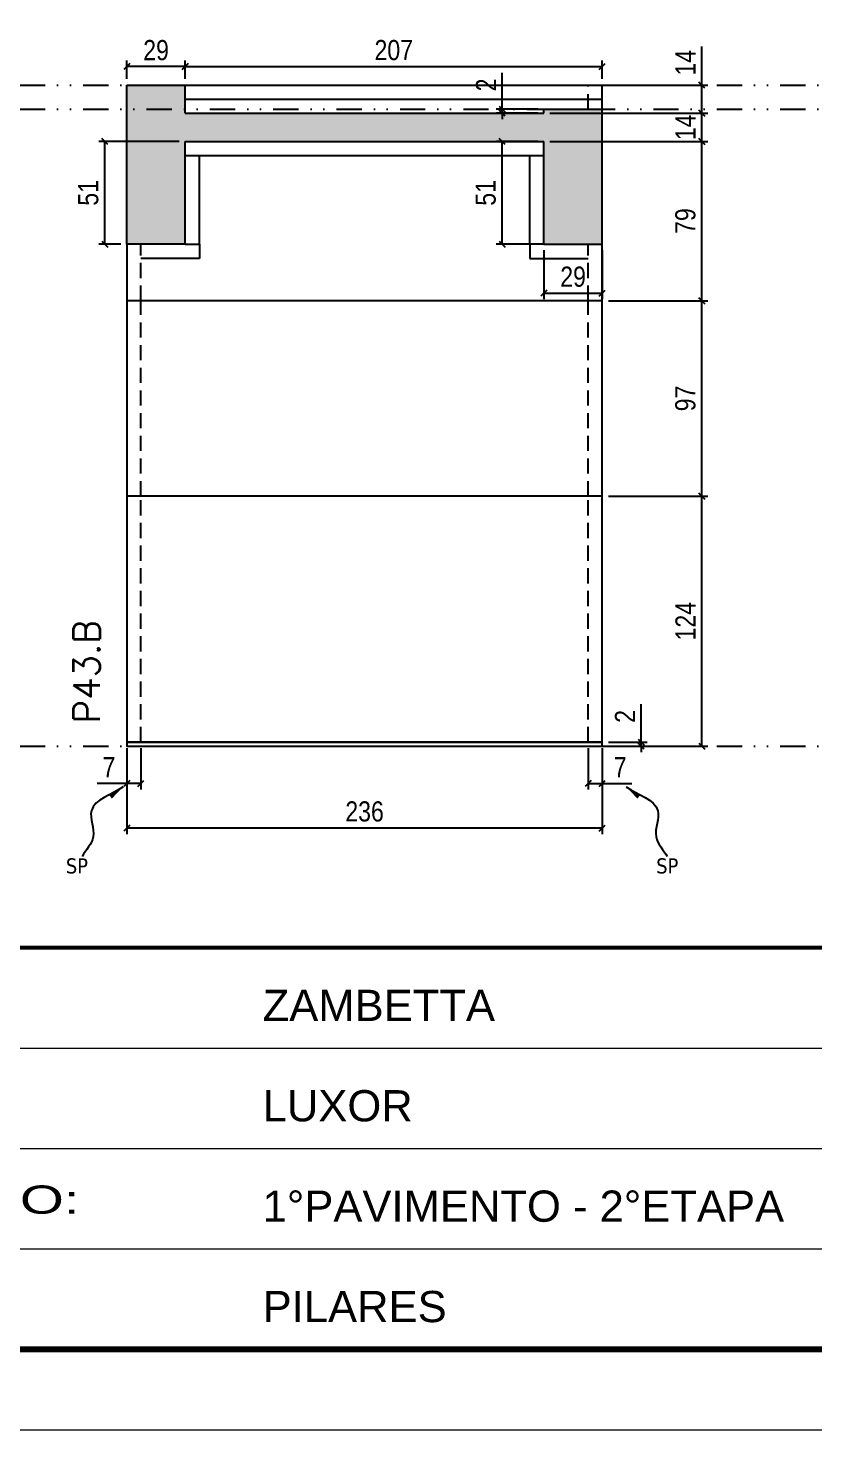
# Model space of a CAD drawing. Extents: x 14400 to 20667, y -21631 to 6985.
# Drawn here: x 19764 to 20154, y 1340 to 2036 of the extents above; entities that cross this region are included whole.
import ezdxf

# ---------------------------------------------------------------- set-up
doc = ezdxf.new("R2010")
doc.units = 0
for name, pattern in [('CONTINUO', [0]), ('DASHED', [0.75, 0.5, -0.25]), ('DIVIDE2', [0.625, 0.25, -0.125, 0, -0.125, 0, -0.125]), ('HIDDEN', [0.375, 0.25, -0.125])]:
    doc.linetypes.add(name, pattern=pattern)
for name, color, linetype in [('COTA', 241, 'Continuous'), ('Nível', 160, 'Continuous'), ('Painéis', 200, 'Continuous'), ('SARR_2.2x7', 40, 'Continuous'), ('texto', 7, 'Continuous')]:
    doc.layers.add(name, color=color, linetype=linetype)
for name, color, linetype, lineweight in [('Folhas', 255, 'Continuous', 9), ('SARRAFO DE PRESSAO', 251, 'DASHED', 9), ('Texto Seção', 7, 'Continuous', 15)]:
    doc.layers.add(name, color=color, linetype=linetype, lineweight=lineweight)
doc.styles.add('ARIAL', font='arial.ttf')
doc.styles.add('COTA TECNICA', font='techl___.ttf', dxfattribs={"height": 10})
doc.styles.add('COTA TECNICA-50', font='techl___.ttf', dxfattribs={"height": 10})
doc.styles.add('REGUA-120', font='ROMANS.shx', dxfattribs={"height": 15})
doc.styles.get("Standard").update_dxf_attribs({"font": 'arial.ttf'})
doc.styles.add('Tecnologia', font='')
doc.styles.get('Tecnologia').set_extended_font_data('Forgotten Futurist')
doc.dimstyles.new('COTA PAINEL-50', dxfattribs={"dimtxt": 10, "dimasz": 3, "dimexe": 3, "dimexo": 3, "dimgap": 3, "dimtad": 1, "dimdec": 1, "dimzin": 12, "dimdsep": 46, "dimtxsty": 'COTA TECNICA-50', "dimblk1": 'OBLIQUE', "dimblk2": 'OBLIQUE', "dimsah": 1, "dimcen": 0.9, "dimclrd": 4, "dimclre": 4, "dimclrt": 240, "dimadec": 1, "dimazin": 3, "dimtfac": 1, "dimtdec": 1, "dimtmove": 0, "dimatfit": 3, "dimfxl": 1, "dimtolj": 1, "dimtzin": 12, "dimarcsym": 0})
doc.dimstyles.new('PAINEL', dxfattribs={"dimtxt": 10, "dimasz": 3, "dimexe": 3, "dimexo": 3, "dimgap": 3, "dimtad": 1, "dimdec": 1, "dimzin": 12, "dimdsep": 46, "dimtxsty": 'COTA TECNICA', "dimblk1": 'OBLIQUE', "dimblk2": 'OBLIQUE', "dimsah": 1, "dimcen": 0.9, "dimclrd": 4, "dimclre": 4, "dimclrt": 240, "dimadec": 1, "dimazin": 3, "dimtfac": 1, "dimtdec": 1, "dimtmove": 0, "dimatfit": 3, "dimfxl": 1, "dimtolj": 1, "dimtzin": 12, "dimarcsym": 0})
doc.dimstyles.get("Standard").update_dxf_attribs({"dimtxt": 0.18, "dimasz": 0.18, "dimexe": 0.18, "dimexo": 0.0625, "dimgap": 0.09, "dimtad": 0, "dimtih": 1, "dimtoh": 1, "dimdec": 4, "dimzin": 0, "dimdsep": 46, "dimtxsty": 'Standard', "dimcen": 0.09, "dimadec": 0, "dimazin": 0, "dimtfac": 1, "dimtdec": 4, "dimtofl": 0, "dimtmove": 0, "dimatfit": 3, "dimfxl": 1, "dimtolj": 1, "dimtzin": 0, "dimarcsym": 0})

# ---------------------------------------------------------------- blocks, each defined once
blk = doc.blocks.new('9999999999')
at = {"color": 30, "linetype": 'CONTINUO'}
for p, q in [((98564.56, 34379.64), (99583.98, 34379.64)), ((98564.56, 34329.83), (99487.98, 34329.83)), ((98564.56, 34280.02), (99487.98, 34280.02))]:
    blk.add_line(p, q, dxfattribs=at)
at = {"color": 30, "linetype": 'CONTINUO', "const_width": 2}
blk.add_lwpolyline([(99583.98, 34230.21), (99583.98, 34414.45, 0.414214), (99568.98, 34429.45), (98228.98, 34429.45, 0.414214), (98213.98, 34414.45), (98213.98, 34245.21, 0.414214), (98228.98, 34230.21), (99583.98, 34230.21)], format="xyb", dxfattribs=at)
at = {"layer": 'Folhas'}
blk.add_lwpolyline([(98138.98, 34190.21), (99623.98, 34190.21), (99623.98, 35240.21), (98138.98, 35240.21)], close=True, dxfattribs=at)
at = {"layer": 'Folhas', "color": 30, "const_width": 3}
blk.add_lwpolyline([(98213.98, 34230.21), (99583.98, 34230.21), (99583.98, 35200.21), (98213.98, 35200.21)], close=True, dxfattribs=at)
at = {"color": 7, "linetype": 'Continuous', "ltscale": 5, "style": 'ARIAL'}
for s, height, p in [('ZAMBETTA', 15.483, (98837.68, 34393.13)), ('LUXOR', 15.483, (98837.68, 34343.32)), ('1°PAVIMENTO - 2°ETAPA', 15.4829, (98837.68, 34293.51)), ('PILARES', 15.483, (98837.68, 34243.7))]:
    blk.add_text(s, height=height, dxfattribs=at).set_placement(p)
at = {"layer": 'Folhas', "color": 7, "style": 'Tecnologia', "width": 1.5}
blk.add_text('PAVIMENTO:', height=14, dxfattribs=at).set_placement((98573.65, 34297.5))
blk = doc.blocks.new('_Oblique')
at = {"color": 0, "linetype": 'ByBlock', "lineweight": -2}
blk.add_line((-0.5, -0.5), (0.5, 0.5), dxfattribs=at)
blk = doc.blocks.new('*D1120')
at = {"layer": 'COTA', "color": 4, "lineweight": -2, "transparency": 16777216}
for p, q in [((19813.27, 1678.71), (19813.27, 1636.03)), ((20049.27, 1678.71), (20049.27, 1636.03)), ((20049.27, 1639.03), (19813.27, 1639.03))]:
    blk.add_line(p, q, dxfattribs=at)
at = {"layer": 'Defpoints', "color": 0, "transparency": 16777216}
for p in [(19813.27, 1681.71), (20049.27, 1681.71), (19813.27, 1639.03)]:
    blk.add_point(p, dxfattribs=at)
at = {"layer": 'COTA', "color": 4, "lineweight": -2, "transparency": 16777216, "xscale": 3, "yscale": 3, "zscale": 3, "rotation": 180}
blk.add_blockref('_Oblique', (19813.27, 1639.03), dxfattribs=at)
at = {"layer": 'COTA', "color": 4, "lineweight": -2, "transparency": 16777216, "xscale": 3, "yscale": 3, "zscale": 3}
blk.add_blockref('_Oblique', (20049.27, 1639.03), dxfattribs=at)
at = {"layer": 'COTA', "color": 240, "transparency": 16777216, "insert": (19931.27, 1647.25), "char_height": 10, "attachment_point": 5, "style": 'COTA TECNICA'}
blk.add_mtext('\\A1;236', dxfattribs=at)
blk = doc.blocks.new('*D1121')
at = {"layer": 'COTA', "color": 4, "lineweight": -2, "transparency": 16777216}
for p, q in [((20042.27, 1678.71), (20042.27, 1658.2)), ((20049.27, 1676.71), (20049.27, 1658.2)), ((20042.27, 1661.2), (20049.27, 1661.2)), ((20049.27, 1661.2), (20064, 1661.2))]:
    blk.add_line(p, q, dxfattribs=at)
at = {"layer": 'Defpoints', "color": 0, "transparency": 16777216}
for p in [(20042.27, 1681.71), (20049.27, 1679.71), (20049.27, 1661.2)]:
    blk.add_point(p, dxfattribs=at)
at = {"layer": 'COTA', "color": 4, "lineweight": -2, "transparency": 16777216, "xscale": 3, "yscale": 3, "zscale": 3, "rotation": 180}
blk.add_blockref('_Oblique', (20042.27, 1661.2), dxfattribs=at)
at = {"layer": 'COTA', "color": 4, "lineweight": -2, "transparency": 16777216, "xscale": 3, "yscale": 3, "zscale": 3}
blk.add_blockref('_Oblique', (20049.27, 1661.2), dxfattribs=at)
at = {"layer": 'COTA', "color": 240, "transparency": 16777216, "insert": (20058.14, 1669.27), "char_height": 10, "attachment_point": 5, "style": 'COTA TECNICA-50'}
blk.add_mtext('\\A1;7', dxfattribs=at)
blk = doc.blocks.new('*D1122')
at = {"layer": 'COTA', "color": 4, "lineweight": -2, "transparency": 16777216}
for p, q in [((19813.27, 1676.71), (19813.27, 1658.2)), ((19820.27, 1678.71), (19820.27, 1658.2)), ((19813.27, 1661.2), (19798.54, 1661.2)), ((19820.27, 1661.2), (19813.27, 1661.2))]:
    blk.add_line(p, q, dxfattribs=at)
at = {"layer": 'Defpoints', "color": 0, "transparency": 16777216}
for p in [(19813.27, 1679.71), (19820.27, 1681.71), (19813.27, 1661.2)]:
    blk.add_point(p, dxfattribs=at)
at = {"layer": 'COTA', "color": 4, "lineweight": -2, "transparency": 16777216, "xscale": 3, "yscale": 3, "zscale": 3, "rotation": 180}
blk.add_blockref('_Oblique', (19813.27, 1661.2), dxfattribs=at)
at = {"layer": 'COTA', "color": 4, "lineweight": -2, "transparency": 16777216, "xscale": 3, "yscale": 3, "zscale": 3}
blk.add_blockref('_Oblique', (19820.27, 1661.2), dxfattribs=at)
at = {"layer": 'COTA', "color": 240, "transparency": 16777216, "insert": (19804.41, 1669.27), "char_height": 10, "attachment_point": 5, "style": 'COTA TECNICA-50'}
blk.add_mtext('\\A1;7', dxfattribs=at)
blk = doc.blocks.new('*D1135')
at = {"layer": 'COTA', "color": 4, "linetype": 'ByBlock', "lineweight": -2, "transparency": 16777216}
for p, q in [((20052.27, 1803.71), (20101.64, 1803.71)), ((20098.64, 1679.71), (20098.64, 1803.71)), ((20052.27, 1679.71), (20101.64, 1679.71))]:
    blk.add_line(p, q, dxfattribs=at)
at = {"layer": 'Defpoints', "color": 0, "linetype": 'ByBlock', "transparency": 16777216}
for p in [(20049.27, 1803.71), (20098.64, 1803.71), (20049.27, 1679.71)]:
    blk.add_point(p, dxfattribs=at)
at = {"layer": 'COTA', "color": 4, "linetype": 'ByBlock', "lineweight": -2, "transparency": 16777216, "xscale": 3, "yscale": 3, "zscale": 3}
for p, rotation in [((20098.64, 1803.71), 90), ((20098.64, 1679.71), 270)]:
    blk.add_blockref('_Oblique', p, dxfattribs=dict(at, rotation=rotation))
at = {"layer": 'COTA', "color": 240, "linetype": 'ByBlock', "transparency": 16777216, "insert": (20090.57, 1741.71), "char_height": 10, "attachment_point": 5, "rotation": 90, "style": 'COTA TECNICA'}
blk.add_mtext('\\A1;124', dxfattribs=at)
blk = doc.blocks.new('*D1123')
at = {"layer": 'COTA', "color": 4, "lineweight": -2, "transparency": 16777216}
for p, q in [((20068.53, 1681.71), (20068.53, 1700.51)), ((20052.27, 1681.71), (20071.53, 1681.71)), ((20052.27, 1679.71), (20071.53, 1679.71)), ((20068.53, 1679.71), (20068.53, 1681.71)), ((20068.53, 1679.71), (20068.53, 1676.71))]:
    blk.add_line(p, q, dxfattribs=at)
at = {"layer": 'Defpoints', "color": 0, "transparency": 16777216}
for p in [(20049.27, 1681.71), (20049.27, 1679.71), (20068.53, 1679.71)]:
    blk.add_point(p, dxfattribs=at)
at = {"layer": 'COTA', "color": 4, "lineweight": -2, "transparency": 16777216, "xscale": 3, "yscale": 3, "zscale": 3}
for p, rotation in [((20068.53, 1681.71), 270), ((20068.53, 1679.71), 90)]:
    blk.add_blockref('_Oblique', p, dxfattribs=dict(at, rotation=rotation))
at = {"layer": 'COTA', "color": 240, "transparency": 16777216, "insert": (20060.53, 1694.46), "char_height": 10, "attachment_point": 5, "rotation": 90, "style": 'COTA TECNICA-50'}
blk.add_mtext('\\A1;2', dxfattribs=at)
blk = doc.blocks.new('*D1136')
at = {"layer": 'COTA', "color": 4, "linetype": 'ByBlock', "lineweight": -2, "transparency": 16777216}
for p, q in [((20052.27, 1803.71), (20101.64, 1803.71)), ((20098.64, 1679.71), (20098.64, 1803.71)), ((20052.27, 1679.71), (20101.64, 1679.71))]:
    blk.add_line(p, q, dxfattribs=at)
at = {"layer": 'Defpoints', "color": 0, "linetype": 'ByBlock', "transparency": 16777216}
for p in [(20049.27, 1803.71), (20098.64, 1803.71), (20049.27, 1679.71)]:
    blk.add_point(p, dxfattribs=at)
at = {"layer": 'COTA', "color": 4, "linetype": 'ByBlock', "lineweight": -2, "transparency": 16777216, "xscale": 3, "yscale": 3, "zscale": 3}
for p, rotation in [((20098.64, 1803.71), 90), ((20098.64, 1679.71), 270)]:
    blk.add_blockref('_Oblique', p, dxfattribs=dict(at, rotation=rotation))
at = {"layer": 'COTA', "color": 240, "linetype": 'ByBlock', "transparency": 16777216, "insert": (20090.57, 1741.71), "char_height": 10, "attachment_point": 5, "rotation": 90, "style": 'COTA TECNICA'}
blk.add_mtext('\\A1;124', dxfattribs=at)
blk = doc.blocks.new('*D1137')
at = {"layer": 'COTA', "color": 4, "lineweight": -2, "transparency": 16777216}
for p, q in [((20052.27, 1900.71), (20101.64, 1900.71)), ((20098.64, 1803.71), (20098.64, 1900.71)), ((20052.27, 1803.71), (20101.64, 1803.71))]:
    blk.add_line(p, q, dxfattribs=at)
at = {"layer": 'Defpoints', "color": 0, "transparency": 16777216}
for p in [(20049.27, 1900.71), (20098.64, 1900.71), (20049.27, 1803.71)]:
    blk.add_point(p, dxfattribs=at)
at = {"layer": 'COTA', "color": 4, "lineweight": -2, "transparency": 16777216, "xscale": 3, "yscale": 3, "zscale": 3}
for p, rotation in [((20098.64, 1900.71), 90), ((20098.64, 1803.71), 270)]:
    blk.add_blockref('_Oblique', p, dxfattribs=dict(at, rotation=rotation))
at = {"layer": 'COTA', "color": 240, "transparency": 16777216, "insert": (20090.54, 1852.21), "char_height": 10, "attachment_point": 5, "rotation": 90, "style": 'COTA TECNICA'}
blk.add_mtext('\\A1;97', dxfattribs=at)
blk = doc.blocks.new('*D1138')
at = {"layer": 'COTA', "color": 4, "lineweight": -2, "transparency": 16777216}
for p, q in [((20023.27, 1979.71), (20101.64, 1979.71)), ((20098.64, 1900.71), (20098.64, 1979.71)), ((20052.27, 1900.71), (20101.64, 1900.71))]:
    blk.add_line(p, q, dxfattribs=at)
at = {"layer": 'Defpoints', "color": 0, "transparency": 16777216}
for p in [(20020.27, 1979.71), (20098.64, 1979.71), (20049.27, 1900.71)]:
    blk.add_point(p, dxfattribs=at)
at = {"layer": 'COTA', "color": 4, "lineweight": -2, "transparency": 16777216, "xscale": 3, "yscale": 3, "zscale": 3}
for p, rotation in [((20098.64, 1979.71), 90), ((20098.64, 1900.71), 270)]:
    blk.add_blockref('_Oblique', p, dxfattribs=dict(at, rotation=rotation))
at = {"layer": 'COTA', "color": 240, "transparency": 16777216, "insert": (20090.54, 1940.21), "char_height": 10, "attachment_point": 5, "rotation": 90, "style": 'COTA TECNICA'}
blk.add_mtext('\\A1;79', dxfattribs=at)
blk = doc.blocks.new('*D1139')
at = {"layer": 'COTA', "color": 4, "lineweight": -2, "transparency": 16777216}
for p, q in [((19839.27, 1979.71), (19799.29, 1979.71)), ((19802.29, 1928.71), (19802.29, 1979.71)), ((19810.27, 1928.71), (19799.29, 1928.71))]:
    blk.add_line(p, q, dxfattribs=at)
at = {"layer": 'Defpoints', "color": 0, "transparency": 16777216}
for p in [(19802.29, 1979.71), (19842.27, 1979.71), (19813.27, 1928.71)]:
    blk.add_point(p, dxfattribs=at)
at = {"layer": 'COTA', "color": 4, "lineweight": -2, "transparency": 16777216, "xscale": 3, "yscale": 3, "zscale": 3}
for p, rotation in [((19802.29, 1979.71), 90), ((19802.29, 1928.71), 270)]:
    blk.add_blockref('_Oblique', p, dxfattribs=dict(at, rotation=rotation))
at = {"layer": 'COTA', "color": 240, "transparency": 16777216, "insert": (19794.18, 1954.21), "char_height": 10, "attachment_point": 5, "rotation": 90, "style": 'COTA TECNICA'}
blk.add_mtext('\\A1;51', dxfattribs=at)
blk = doc.blocks.new('*D1140')
at = {"layer": 'COTA', "color": 4, "lineweight": -2, "transparency": 16777216}
for p, q in [((20023.27, 1993.71), (20101.64, 1993.71)), ((20098.64, 1979.71), (20098.64, 1993.71)), ((20023.27, 1979.71), (20101.64, 1979.71))]:
    blk.add_line(p, q, dxfattribs=at)
at = {"layer": 'Defpoints', "color": 0, "transparency": 16777216}
for p in [(20020.27, 1993.71), (20098.64, 1993.71), (20020.27, 1979.71)]:
    blk.add_point(p, dxfattribs=at)
at = {"layer": 'COTA', "color": 4, "lineweight": -2, "transparency": 16777216, "xscale": 3, "yscale": 3, "zscale": 3}
for p, rotation in [((20098.64, 1993.71), 90), ((20098.64, 1979.71), 270)]:
    blk.add_blockref('_Oblique', p, dxfattribs=dict(at, rotation=rotation))
at = {"layer": 'COTA', "color": 240, "transparency": 16777216, "insert": (20090.57, 1986.71), "char_height": 10, "attachment_point": 5, "rotation": 90, "style": 'COTA TECNICA'}
blk.add_mtext('\\A1;14', dxfattribs=at)
blk = doc.blocks.new('*D1141')
at = {"layer": 'COTA', "color": 4, "lineweight": -2, "transparency": 16777216}
for p, q in [((20098.64, 2007.71), (20098.64, 2026.83)), ((20052.27, 2007.71), (20101.64, 2007.71)), ((20098.64, 1993.71), (20098.64, 2007.71)), ((20023.27, 1993.71), (20101.64, 1993.71))]:
    blk.add_line(p, q, dxfattribs=at)
at = {"layer": 'Defpoints', "color": 0, "transparency": 16777216}
for p in [(20049.27, 2007.71), (20098.64, 2007.71), (20020.27, 1993.71)]:
    blk.add_point(p, dxfattribs=at)
at = {"layer": 'COTA', "color": 4, "lineweight": -2, "transparency": 16777216, "xscale": 3, "yscale": 3, "zscale": 3}
for p, rotation in [((20098.64, 2007.71), 90), ((20098.64, 1993.71), 270)]:
    blk.add_blockref('_Oblique', p, dxfattribs=dict(at, rotation=rotation))
at = {"layer": 'COTA', "color": 240, "transparency": 16777216, "insert": (20090.57, 2018.77), "char_height": 10, "attachment_point": 5, "rotation": 90, "style": 'COTA TECNICA'}
blk.add_mtext('\\A1;14', dxfattribs=at)
blk = doc.blocks.new('*D1142')
at = {"layer": 'COTA', "color": 4, "lineweight": -2, "transparency": 16777216}
for p, q in [((19813.27, 2010.71), (19813.27, 2019.89)), ((19842.27, 2010.71), (19842.27, 2019.89)), ((19842.27, 2016.89), (19813.27, 2016.89))]:
    blk.add_line(p, q, dxfattribs=at)
at = {"layer": 'Defpoints', "color": 0, "transparency": 16777216}
for p in [(19813.27, 2016.89), (19813.27, 2007.71), (19842.27, 2007.71)]:
    blk.add_point(p, dxfattribs=at)
at = {"layer": 'COTA', "color": 4, "lineweight": -2, "transparency": 16777216, "xscale": 3, "yscale": 3, "zscale": 3, "rotation": 180}
blk.add_blockref('_Oblique', (19813.27, 2016.89), dxfattribs=at)
at = {"layer": 'COTA', "color": 4, "lineweight": -2, "transparency": 16777216, "xscale": 3, "yscale": 3, "zscale": 3}
blk.add_blockref('_Oblique', (19842.27, 2016.89), dxfattribs=at)
at = {"layer": 'COTA', "color": 240, "transparency": 16777216, "insert": (19827.77, 2024.98), "char_height": 10, "attachment_point": 5, "style": 'COTA TECNICA'}
blk.add_mtext('\\A1;29', dxfattribs=at)
blk = doc.blocks.new('*D1143')
at = {"layer": 'COTA', "color": 4, "lineweight": -2, "transparency": 16777216}
for p, q in [((19842.27, 2010.71), (19842.27, 2019.89)), ((20049.27, 2010.71), (20049.27, 2019.89)), ((19842.27, 2016.89), (20049.27, 2016.89))]:
    blk.add_line(p, q, dxfattribs=at)
at = {"layer": 'Defpoints', "color": 0, "transparency": 16777216}
for p in [(20049.27, 2016.89), (19842.27, 2007.71), (20049.27, 2007.71)]:
    blk.add_point(p, dxfattribs=at)
at = {"layer": 'COTA', "color": 4, "lineweight": -2, "transparency": 16777216, "xscale": 3, "yscale": 3, "zscale": 3, "rotation": 180}
blk.add_blockref('_Oblique', (19842.27, 2016.89), dxfattribs=at)
at = {"layer": 'COTA', "color": 4, "lineweight": -2, "transparency": 16777216, "xscale": 3, "yscale": 3, "zscale": 3}
blk.add_blockref('_Oblique', (20049.27, 2016.89), dxfattribs=at)
at = {"layer": 'COTA', "color": 240, "transparency": 16777216, "insert": (19945.77, 2025), "char_height": 10, "attachment_point": 5, "style": 'COTA TECNICA'}
blk.add_mtext('\\A1;207', dxfattribs=at)
blk = doc.blocks.new('*D1165')
at = {"layer": 'COTA', "color": 4, "lineweight": -2, "transparency": 16777216}
for p, q in [((20017.27, 1979.71), (19996.53, 1979.71)), ((19999.53, 1928.71), (19999.53, 1979.71)), ((20017.27, 1928.71), (19996.53, 1928.71))]:
    blk.add_line(p, q, dxfattribs=at)
at = {"layer": 'Defpoints', "color": 0, "transparency": 16777216}
for p in [(19999.53, 1979.71), (20020.27, 1979.71), (20020.27, 1928.71)]:
    blk.add_point(p, dxfattribs=at)
at = {"layer": 'COTA', "color": 4, "lineweight": -2, "transparency": 16777216, "xscale": 3, "yscale": 3, "zscale": 3}
for p, rotation in [((19999.53, 1979.71), 90), ((19999.53, 1928.71), 270)]:
    blk.add_blockref('_Oblique', p, dxfattribs=dict(at, rotation=rotation))
at = {"layer": 'COTA', "color": 240, "transparency": 16777216, "insert": (19991.42, 1954.21), "char_height": 10, "attachment_point": 5, "rotation": 90, "style": 'COTA TECNICA'}
blk.add_mtext('\\A1;51', dxfattribs=at)
blk = doc.blocks.new('*D1166')
at = {"layer": 'COTA', "color": 4, "lineweight": -2, "transparency": 16777216}
for p, q in [((20020.27, 1925.71), (20020.27, 1901.49)), ((20049.27, 1925.71), (20049.27, 1901.49)), ((20020.27, 1904.49), (20049.27, 1904.49))]:
    blk.add_line(p, q, dxfattribs=at)
at = {"layer": 'Defpoints', "color": 0, "transparency": 16777216}
for p in [(20020.27, 1928.71), (20049.27, 1928.71), (20049.27, 1904.49)]:
    blk.add_point(p, dxfattribs=at)
at = {"layer": 'COTA', "color": 4, "lineweight": -2, "transparency": 16777216, "xscale": 3, "yscale": 3, "zscale": 3, "rotation": 180}
blk.add_blockref('_Oblique', (20020.27, 1904.49), dxfattribs=at)
at = {"layer": 'COTA', "color": 4, "lineweight": -2, "transparency": 16777216, "xscale": 3, "yscale": 3, "zscale": 3}
blk.add_blockref('_Oblique', (20049.27, 1904.49), dxfattribs=at)
at = {"layer": 'COTA', "color": 240, "transparency": 16777216, "insert": (20034.77, 1912.57), "char_height": 10, "attachment_point": 5, "style": 'COTA TECNICA'}
blk.add_mtext('\\A1;29', dxfattribs=at)
blk = doc.blocks.new('*D1394')
at = {"layer": 'COTA', "color": 4, "lineweight": -2, "transparency": 16777216}
for p, q in [((19999.53, 1995.71), (19999.53, 2013.82)), ((20017.27, 1995.71), (19996.53, 1995.71)), ((20017.27, 1993.71), (19996.53, 1993.71)), ((19999.53, 1993.71), (19999.53, 1995.71)), ((19999.53, 1993.71), (19999.53, 1990.71))]:
    blk.add_line(p, q, dxfattribs=at)
at = {"layer": 'Defpoints', "color": 0, "transparency": 16777216}
for p in [(19999.53, 1995.71), (20020.27, 1995.71), (20020.27, 1993.71)]:
    blk.add_point(p, dxfattribs=at)
at = {"layer": 'COTA', "color": 4, "lineweight": -2, "transparency": 16777216, "xscale": 3, "yscale": 3, "zscale": 3}
for p, rotation in [((19999.53, 1995.71), 270), ((19999.53, 1993.71), 90)]:
    blk.add_blockref('_Oblique', p, dxfattribs=dict(at, rotation=rotation))
at = {"layer": 'COTA', "color": 240, "transparency": 16777216, "insert": (19991.53, 2007.77), "char_height": 10, "attachment_point": 5, "rotation": 90, "style": 'COTA TECNICA'}
blk.add_mtext('\\A1;2', dxfattribs=at)

msp = doc.modelspace()

# ---------------------------------------------------------------- hatches: boundary and pattern name
at = {"layer": 'COTA'}
h = msp.add_hatch(dxfattribs=at)
h.set_pattern_fill('AR-CONC', color=256, scale=0.03)
h.paths.add_polyline_path([(20049.27, 1995.71), (20020.27, 1995.71), (20020.27, 1993.71), (19842.27, 1993.71), (19842.27, 1995.71), (19813.27, 1995.71), (19813.27, 1928.71), (19842.27, 1928.71), (19842.27, 1979.71), (20020.27, 1979.71), (20020.27, 1928.71), (20049.27, 1928.71)])
h.paths.add_polyline_path([(19842.27, 2007.71), (19813.27, 2007.71), (19813.27, 1995.71), (19842.27, 1995.71)])

# ---------------------------------------------------------------- linework, layer by layer
for p, q in [((19813.27, 1928.71), (19813.27, 2007.71)), ((19813.27, 2007.71), (19842.27, 2007.71)), ((20049.27, 1928.71), (20049.27, 1995.71)), ((19842.27, 1928.71), (19849.27, 1928.71)), ((19849.27, 1928.71), (19849.27, 1921.71)), ((20020.27, 1928.71), (20013.27, 1928.71)), ((20013.27, 1928.71), (20013.27, 1921.71))]:
    msp.add_line(p, q, dxfattribs=at)
at = {"layer": 'Nível', "color": 4, "linetype": 'DIVIDE2', "ltscale": 50}
for p, q in [((19256.97, 2007.71), (20626.97, 2007.71)), ((19256.97, 1995.71), (20626.97, 1995.71)), ((19256.97, 1679.71), (20626.97, 1679.71)), ((19256.97, 1679.71), (20626.97, 1679.71))]:
    msp.add_line(p, q, dxfattribs=at)
at = {"layer": 'Painéis'}
for p, q in [((19842.27, 2007.71), (20049.27, 2007.71)), ((19842.27, 1993.71), (19842.27, 2007.71)), ((20049.27, 1995.71), (20049.27, 2007.71)), ((19842.27, 1993.71), (20020.27, 1993.71)), ((20020.27, 1993.71), (20020.27, 1995.71)), ((20020.27, 1995.71), (20049.27, 1995.71)), ((19842.27, 1979.71), (20020.27, 1979.71)), ((19842.27, 1928.71), (19842.27, 1979.71)), ((20020.27, 1928.71), (20020.27, 1979.71)), ((19813.27, 1928.71), (19813.27, 1681.71)), ((19842.27, 1928.71), (19813.27, 1928.71)), ((20020.27, 1928.71), (20049.27, 1928.71)), ((20049.27, 1681.71), (20049.27, 1928.71)), ((20049.27, 1900.71), (19813.27, 1900.71)), ((20049.27, 1803.71), (19813.27, 1803.71)), ((19813.27, 1681.71), (20049.27, 1681.71))]:
    msp.add_line(p, q, dxfattribs=at)
msp.add_lwpolyline([(20049.27, 1681.71), (19813.27, 1681.71), (19813.27, 1679.71), (20049.27, 1679.71)], close=True, dxfattribs=at)
at = {"layer": 'SARR_2.2x7', "linetype": 'HIDDEN', "ltscale": 30}
for p, q in [((20042.27, 1995.71), (20042.27, 2007.71)), ((19820.27, 1900.71), (19820.27, 1928.71)), ((20042.27, 1900.71), (20042.27, 1928.71)), ((19820.27, 1803.71), (19820.27, 1900.71)), ((20042.27, 1803.71), (20042.27, 1900.71)), ((19820.27, 1681.71), (19820.27, 1803.71)), ((20042.27, 1681.71), (20042.27, 1803.71))]:
    msp.add_line(p, q, dxfattribs=at)
at = {"layer": 'SARR_2.2x7'}
for p, q in [((19842.27, 2000.71), (20049.27, 2000.71)), ((19842.27, 1972.71), (20020.27, 1972.71)), ((19849.27, 1928.71), (19849.27, 1972.71)), ((20013.27, 1928.71), (20013.27, 1972.71)), ((19849.27, 1921.71), (19820.27, 1921.71)), ((20013.27, 1921.71), (20042.27, 1921.71))]:
    msp.add_line(p, q, dxfattribs=at)

# ---------------------------------------------------------------- block references
at = {"layer": 'SARRAFO DE PRESSAO', "color": 6, "linetype": 'ByBlock'}
msp.add_blockref('9999999999', (-78957.01, -32849.78), dxfattribs=at)

# ---------------------------------------------------------------- texts
at = {"layer": 'texto', "color": 0, "char_height": 7.5, "attachment_point": 5}
for insert in [(19788.5, 1620.22), (20081.52, 1620.22)]:
    msp.add_mtext('{\\fTahoma|b0|i0|c0|p34;\\C4;SP}', dxfattribs=dict(at, insert=insert))
at = {"layer": 'Texto Seção', "insert": (19799.8, 1690.96), "char_height": 13, "width": 285.3299, "attachment_point": 7, "rotation": 90, "style": 'REGUA-120'}
msp.add_mtext('\\pt26;P43.B', dxfattribs=at)

# ---------------------------------------------------------------- dimensions: what is measured, and where the dimension line sits
at = {"layer": 'COTA'}
for base, p1, p2, dimstyle, picture, middle in [((19813.27, 2016.89), (19842.27, 2007.71), (19813.27, 2007.71), 'PAINEL', '*D1142', (19827.77, 2024.98)), ((20049.27, 2016.89), (19842.27, 2007.71), (20049.27, 2007.71), 'PAINEL', '*D1143', (19945.77, 2025)), ((20049.27, 1904.49), (20020.27, 1928.71), (20049.27, 1928.71), 'PAINEL', '*D1166', (20034.77, 1912.57)), ((20049.27, 1661.2), (20042.27, 1681.71), (20049.27, 1679.71), 'COTA PAINEL-50', '*D1121', (20058.14, 1669.27))]:
    dim = msp.add_linear_dim(base=base, p1=p1, p2=p2, dimstyle=dimstyle, dxfattribs=at)
    dim.commit()
    dim.dimension.update_dxf_attribs({"geometry": picture, "text_midpoint": middle})
for base, p1, p2, angle, dimstyle, picture, middle in [((20098.64, 2007.71), (20020.27, 1993.71), (20049.27, 2007.71), 90, 'PAINEL', '*D1141', (20090.57, 2018.77)), ((19999.53, 1995.71), (20020.27, 1993.71), (20020.27, 1995.71), 90, 'PAINEL', '*D1394', (19991.53, 2007.77)), ((19802.29, 1979.71), (19813.27, 1928.71), (19842.27, 1979.71), 90, 'PAINEL', '*D1139', (19794.18, 1954.21)), ((19999.53, 1979.71), (20020.27, 1928.71), (20020.27, 1979.71), 90, 'PAINEL', '*D1165', (19991.42, 1954.21)), ((20098.64, 1900.71), (20049.27, 1803.71), (20049.27, 1900.71), 90, 'PAINEL', '*D1137', (20090.54, 1852.21)), ((19813.27, 1661.2), (19820.27, 1681.71), (19813.27, 1679.71), 180, 'COTA PAINEL-50', '*D1122', (19804.41, 1669.27))]:
    dim = msp.add_linear_dim(base=base, p1=p1, p2=p2, angle=angle, dimstyle=dimstyle, dxfattribs=at)
    dim.commit()
    dim.dimension.update_dxf_attribs({"geometry": picture, "text_midpoint": middle})
for base, p1, p2, dimstyle, picture, middle in [((20098.64, 1993.71), (20020.27, 1979.71), (20020.27, 1993.71), 'PAINEL', '*D1140', (20098.64, 1986.71)), ((20068.53, 1679.71), (20049.27, 1681.71), (20049.27, 1679.71), 'COTA PAINEL-50', '*D1123', (20068.53, 1694.46))]:
    dim = msp.add_linear_dim(base=base, p1=p1, p2=p2, angle=90, dimstyle=dimstyle, dxfattribs=at)
    dim.commit()
    dim.dimension.update_dxf_attribs({"geometry": picture, "text_midpoint": middle, "dimtype": 160})
for base, p1, p2, angle, override, picture, middle in [((20098.64, 1979.71), (20049.27, 1900.71), (20020.27, 1979.71), 90, {"dimtmove": 1}, '*D1138', (20090.54, 1940.21)), ((19813.27, 1639.03), (20049.27, 1681.71), (19813.27, 1681.71), 180, {"dimarcsym": 2}, '*D1120', (19931.27, 1647.25))]:
    dim = msp.add_linear_dim(base=base, p1=p1, p2=p2, angle=angle, dimstyle='PAINEL', override=override, dxfattribs=at)
    dim.commit()
    dim.dimension.update_dxf_attribs({"geometry": picture, "text_midpoint": middle})
at = {"layer": 'COTA', "linetype": 'ByBlock'}
for picture in ['*D1135', '*D1136']:
    dim = msp.add_aligned_dim(p1=(20049.27, 1679.71), p2=(20049.27, 1803.71), distance=-49.37, dimstyle='PAINEL', dxfattribs=at)
    dim.commit()
    dim.dimension.update_dxf_attribs({"geometry": picture, "text_midpoint": (20090.57, 1741.71)})

# ---------------------------------------------------------------- leaders
at = {"layer": 'COTA', "path_type": 1}
for points in [[(19811.44, 1659.53), (19795.66, 1647.69), (19796.58, 1634.69), (19791.03, 1624.91)], [(20061.1, 1659.53), (20076.89, 1647.69), (20075.96, 1634.69), (20081.52, 1624.91)]]:
    msp.add_leader(points, dimstyle='Standard', override={"dimasz": 8}, dxfattribs=at)

doc.saveas('drawing.dxf')
